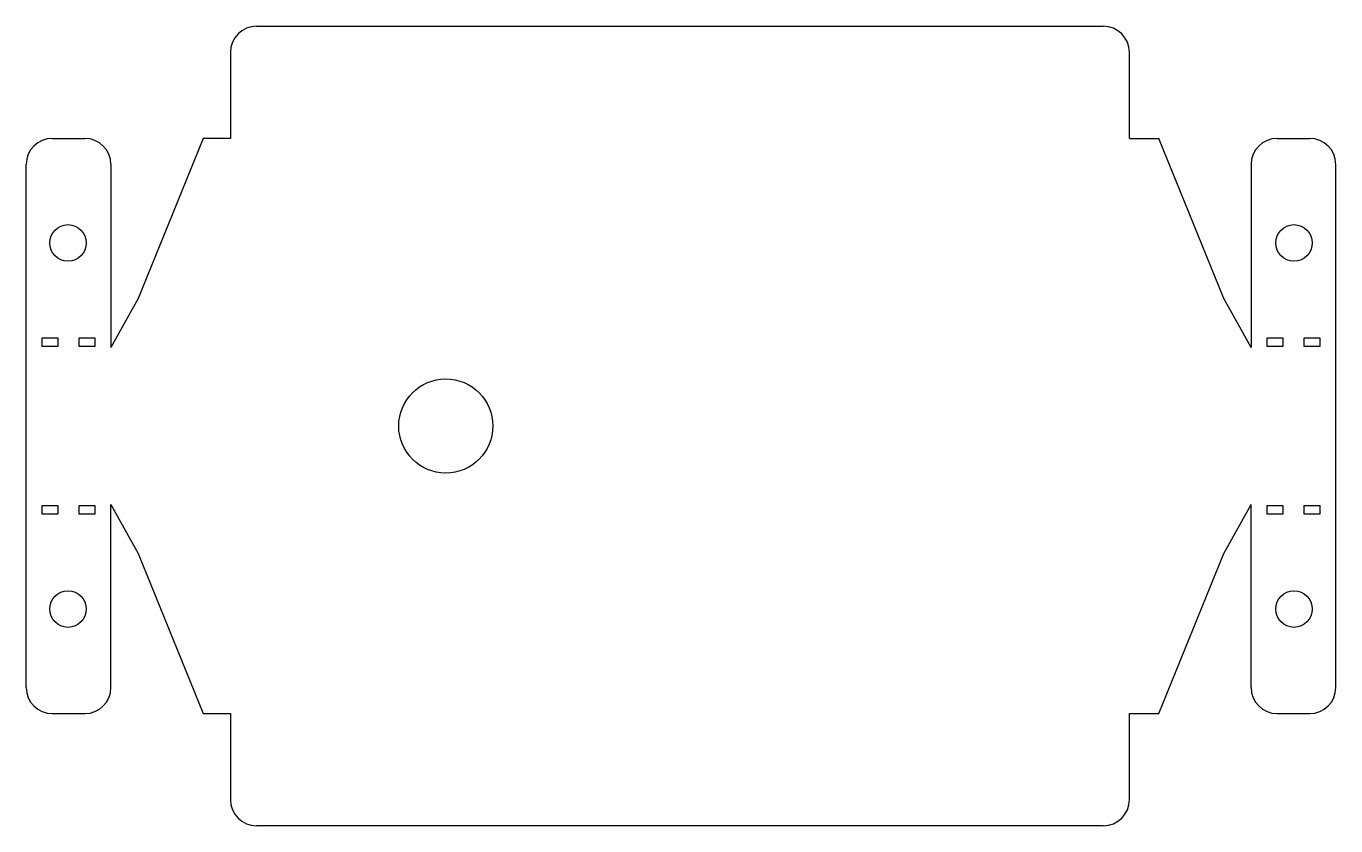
# Model space of a CAD drawing. Header units: millimetres. Extents: x -125 to 125, y -76 to 76.
import ezdxf

# ---------------------------------------------------------------- set-up
doc = ezdxf.new("R2010")
doc.units = ezdxf.units.MM

msp = doc.modelspace()

# ---------------------------------------------------------------- linework, layer by layer
at = {"color": 7, "linetype": 'Continuous', "lineweight": 25}
for p, q in [((-81.2, 76.44), (80.8, 76.44)), ((-86.2, 71.44), (-86.2, 55)), ((85.8, 55), (85.8, 71.44)), ((-120.28, 55), (-114.08, 55)), ((-91.44, 55), (-103.84, 24.38)), ((-86.2, 55), (-91.44, 55)), ((85.8, 55), (91.44, 55)), ((103.84, 24.38), (91.44, 55)), ((114.08, 55), (120.28, 55)), ((-125.28, -50), (-125.28, 50)), ((-109.08, 50), (-109.08, 15)), ((109.08, 50), (109.08, 15)), ((125.28, -50), (125.28, 50)), ((-103.84, 24.38), (-109.08, 15)), ((109.08, 15), (103.84, 24.38)), ((-119.18, 16.77), (-122.28, 16.77)), ((-122.28, 16.77), (-122.28, 15.27)), ((-122.28, 15.27), (-119.18, 15.27)), ((-119.18, 15.27), (-119.18, 16.77)), ((-112.08, 16.77), (-115.18, 16.77)), ((-115.18, 16.77), (-115.18, 15.27)), ((-115.18, 15.27), (-112.08, 15.27)), ((-112.08, 15.27), (-112.08, 16.77)), ((115.18, 16.77), (112.08, 16.77)), ((112.08, 16.77), (112.08, 15.27)), ((112.08, 15.27), (115.18, 15.27)), ((115.18, 15.27), (115.18, 16.77)), ((122.28, 16.77), (119.18, 16.77)), ((119.18, 16.77), (119.18, 15.27)), ((119.18, 15.27), (122.28, 15.27)), ((122.28, 15.27), (122.28, 16.77)), ((-109.08, -15), (-103.84, -24.38)), ((-109.08, -50), (-109.08, -15)), ((103.84, -24.38), (109.08, -15)), ((109.08, -50), (109.08, -15)), ((-119.18, -15.27), (-122.28, -15.27)), ((-122.28, -15.27), (-122.28, -16.77)), ((-122.28, -16.77), (-119.18, -16.77)), ((-119.18, -16.77), (-119.18, -15.27)), ((-112.08, -15.27), (-115.18, -15.27)), ((-115.18, -15.27), (-115.18, -16.77)), ((-115.18, -16.77), (-112.08, -16.77)), ((-112.08, -16.77), (-112.08, -15.27)), ((115.18, -15.27), (112.08, -15.27)), ((112.08, -15.27), (112.08, -16.77)), ((112.08, -16.77), (115.18, -16.77)), ((115.18, -16.77), (115.18, -15.27)), ((122.28, -15.27), (119.18, -15.27)), ((119.18, -15.27), (119.18, -16.77)), ((119.18, -16.77), (122.28, -16.77)), ((122.28, -16.77), (122.28, -15.27)), ((-103.84, -24.38), (-91.44, -55)), ((91.44, -55), (103.84, -24.38)), ((-120.28, -55), (-114.08, -55)), ((-91.44, -55), (-86.2, -55)), ((-86.2, -55), (-86.2, -71.44)), ((85.8, -55), (91.44, -55)), ((85.8, -71.44), (85.8, -55)), ((114.08, -55), (120.28, -55)), ((80.8, -76.44), (-81.2, -76.44))]:
    msp.add_line(p, q, dxfattribs=at)
for centre, radius in [((-117.28, 35), 3.5), ((117.28, 35), 3.5), ((-45, 0), 9), ((-117.28, -35), 3.5), ((117.28, -35), 3.5)]:
    msp.add_circle(centre, radius, dxfattribs=at)
for centre, start, end in [((-81.2, 71.44), 90, 180), ((80.8, 71.44), 0, 90), ((-120.28, 50), 90, 180), ((-114.08, 50), 0, 90), ((114.08, 50), 90, 180), ((120.28, 50), 0, 90), ((-120.28, -50), 180, 270), ((-114.08, -50), 270, 360), ((114.08, -50), 180, 270), ((120.28, -50), 270, 0), ((-81.2, -71.44), 180, 270), ((80.8, -71.44), 270, 0)]:
    msp.add_arc(centre, 5, start, end, dxfattribs=at)

doc.saveas('drawing.dxf')
